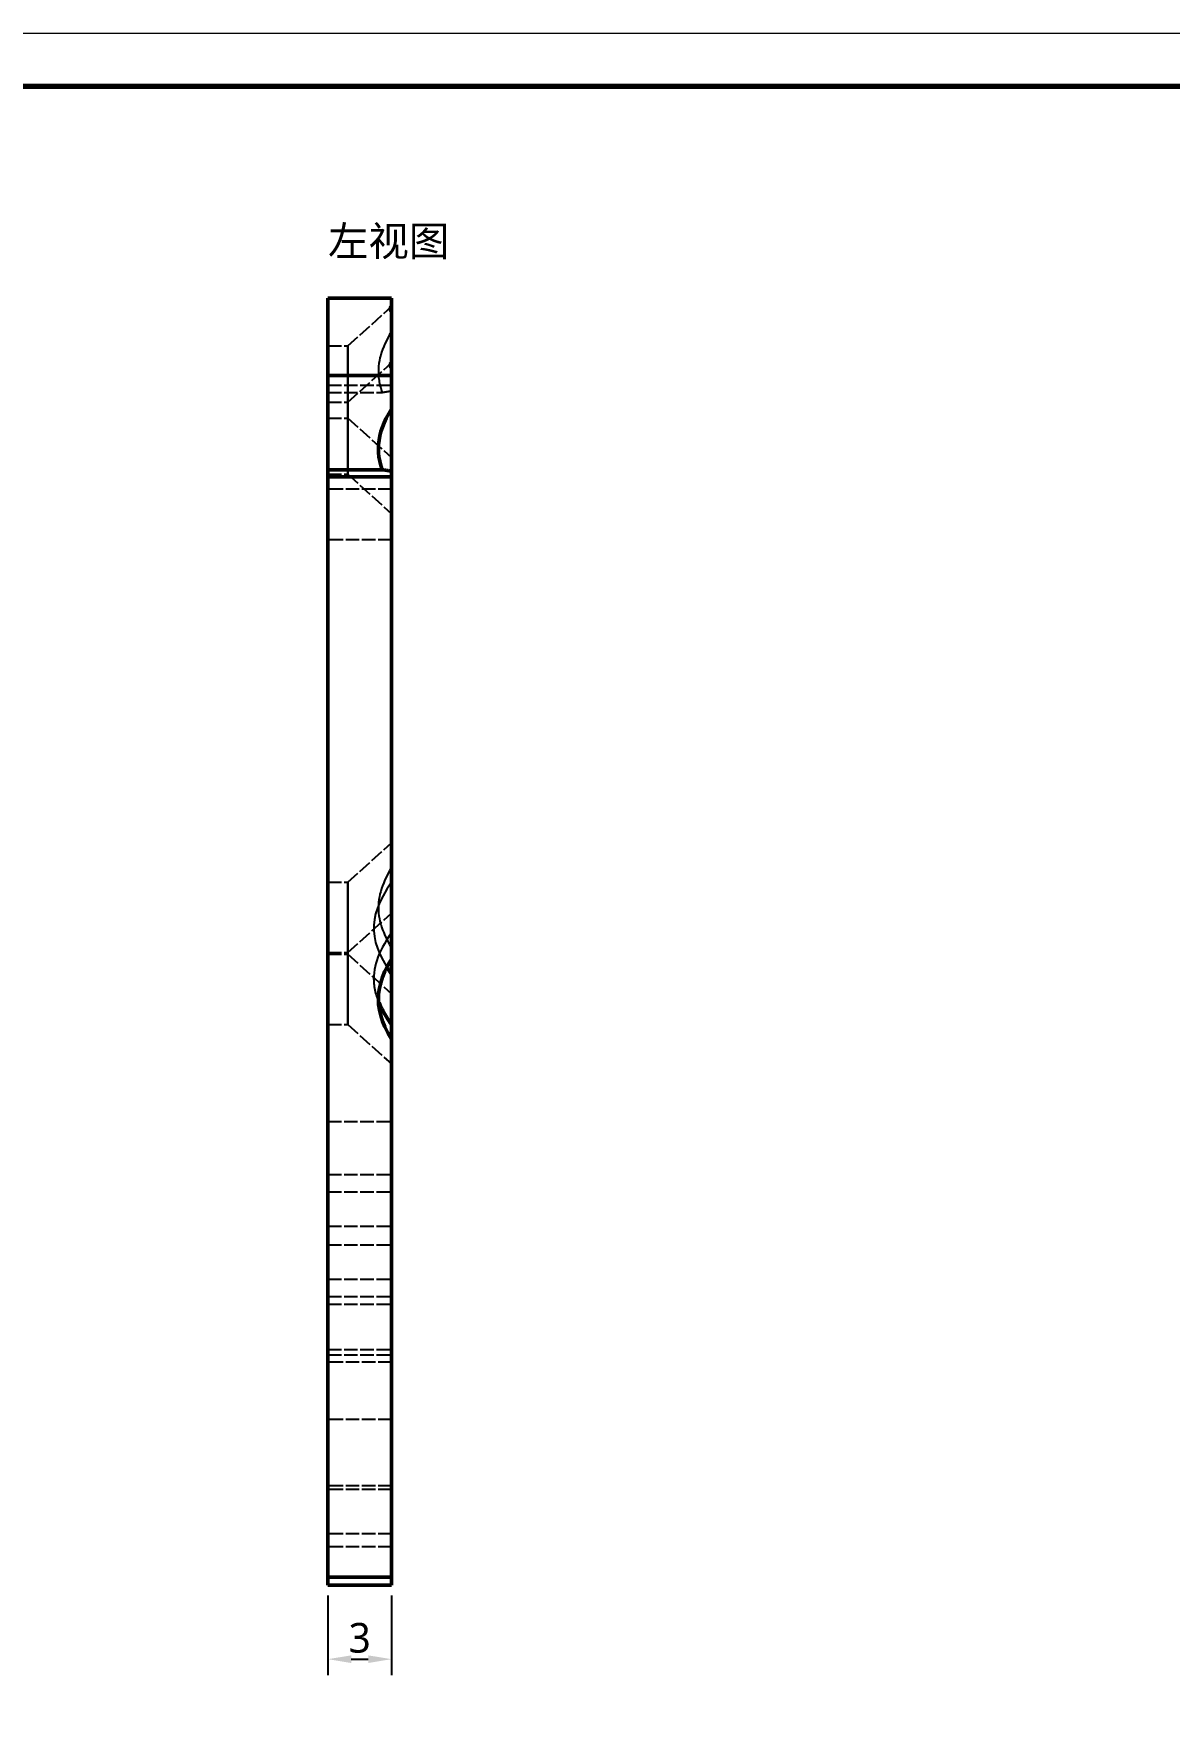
# Model space of a CAD drawing. Header units: millimetres. Extents: x 0 to 420, y 0 to 297.
# Drawn here: x 113 to 220.2, y 139.1 to 297 of the extents above; entities that cross this region are included whole.
import ezdxf

# ---------------------------------------------------------------- set-up
doc = ezdxf.new("R2010")
doc.units = ezdxf.units.MM
doc.linetypes.add('DASHED', pattern=[1.524, 1.27, -0.254])
for name, color, linetype, lineweight in [('DIM', 3, 'CONTINUOUS', 18), ('FRAME', 7, 'CONTINUOUS', 70), ('HIDDEN', 8, 'DASHED', 25), ('TEXT', 7, 'CONTINUOUS', 25), ('VISIBLE', 7, 'CONTINUOUS', 50)]:
    doc.layers.add(name, color=color, linetype=linetype, lineweight=lineweight)
doc.styles.add('CJK', font='NotoSansCJK-Regular.ttc')
doc.dimstyles.new('GB', dxfattribs={"dimtxt": 2.8, "dimasz": 2.2, "dimexe": 1.5, "dimexo": 1, "dimgap": 0.6, "dimtad": 1, "dimlfac": 100, "dimzin": 12, "dimdsep": 46, "dimtxsty": 'CJK', "dimcen": 2.5, "dimazin": 3, "dimtfac": 0.5, "dimtmove": 2, "dimatfit": 3})

msp = doc.modelspace()

# ---------------------------------------------------------------- linework, layer by layer
at = {"layer": 'FRAME', "lineweight": 18}
msp.add_lwpolyline([(0, 0), (420, 0), (420, 297), (0, 297)], close=True, dxfattribs=at)
at = {"layer": 'FRAME'}
msp.add_lwpolyline([(25, 5), (415, 5), (415, 292), (25, 292)], close=True, dxfattribs=at)
at = {"layer": 'HIDDEN'}
for points in [[(140.75273, 263.12471), (140.75273, 272)], [(146.75273, 268.87721), (146.75273, 272)], [(142.63273, 267.50162), (146.72877, 271.19998)], [(146.75273, 256.98162), (146.75273, 257.12265), (146.75273, 257.54013), (146.75273, 258.21755), (146.75273, 259.12805), (146.75273, 260.23558), (146.75273, 261.49626), (146.75273, 262.86014), (146.75273, 264.2732), (146.75273, 265.67947), (146.75273, 267.02323), (146.75273, 268.25126), (146.75273, 269.3149), (146.75273, 270.17202), (146.75273, 270.78868)], [(146.75273, 270.78868), (146.75273, 270.69997), (146.75273, 270.60334), (146.75273, 270.4989), (146.75273, 270.38678), (146.75273, 270.26712), (146.75273, 270.14006), (146.75273, 270.00575), (146.75273, 269.86435), (146.75273, 269.71604), (146.75273, 269.56098), (146.75273, 269.39938), (146.75273, 269.23141), (146.75273, 269.05728), (146.75273, 268.87721)], [(146.75273, 268.87721), (146.57745, 268.57875), (146.41641, 268.28673), (146.26933, 268.0006), (146.13593, 267.71984), (146.01597, 267.44393), (145.90922, 267.17236), (145.8155, 266.90463), (145.73461, 266.64023), (145.66642, 266.37869), (145.6108, 266.11952), (145.56765, 265.86224), (145.53688, 265.60638), (145.51845, 265.35145), (145.5123, 265.097)], [(140.75273, 264.66567), (140.75273, 264.99855), (140.75273, 265.32241), (140.75273, 265.63401), (140.75273, 265.9302), (140.75273, 266.20802), (140.75273, 266.46466), (140.75273, 266.69756), (140.75273, 266.90436), (140.75273, 267.08299), (140.75273, 267.23166), (140.75273, 267.34887), (140.75273, 267.43345), (140.75273, 267.48453), (140.75273, 267.50162)], [(140.75273, 267.50162), (140.75273, 267.41638), (140.75273, 267.16491), (140.75273, 266.75985), (140.75273, 266.22149), (140.75273, 265.57683), (140.75273, 264.85819), (140.75273, 264.10162), (140.75273, 263.34505), (140.75273, 262.62642), (140.75273, 261.98176), (140.75273, 261.44339), (140.75273, 261.03833), (140.75273, 260.78687), (140.75273, 260.70162)], [(140.75273, 267.50162), (142.63273, 267.50162)], [(142.63273, 260.70162), (142.63273, 260.78687), (142.63273, 261.03833), (142.63273, 261.44339), (142.63273, 261.98176), (142.63273, 262.62642), (142.63273, 263.34505), (142.63273, 264.10162), (142.63273, 264.85819), (142.63273, 265.57683), (142.63273, 266.22149), (142.63273, 266.75985), (142.63273, 267.16491), (142.63273, 267.41638), (142.63273, 267.50162)], [(142.63273, 267.50162), (142.63273, 267.48453), (142.63273, 267.43345), (142.63273, 267.34887), (142.63273, 267.23166), (142.63273, 267.08299), (142.63273, 266.90436), (142.63273, 266.69756), (142.63273, 266.46466), (142.63273, 266.20802), (142.63273, 265.9302), (142.63273, 265.63401), (142.63273, 265.32241), (142.63273, 264.99855), (142.63273, 264.66567)], [(142.63273, 262.19294), (146.72877, 265.8913)], [(146.75273, 265.48), (146.75273, 265.32573), (146.75273, 265.14915), (146.75273, 264.95085), (146.75273, 264.73151), (146.75273, 264.49188), (146.75273, 264.23278), (146.75273, 263.9551), (146.75273, 263.65978), (146.75273, 263.34783), (146.75273, 263.02033), (146.75273, 262.67838), (146.75273, 262.32315), (146.75273, 261.95587), (146.75273, 261.57778)], [(146.75273, 261.57778), (146.75273, 261.95587), (146.75273, 262.32315), (146.75273, 262.67838), (146.75273, 263.02033), (146.75273, 263.34783), (146.75273, 263.65978), (146.75273, 263.9551), (146.75273, 264.23278), (146.75273, 264.49188), (146.75273, 264.73151), (146.75273, 264.95085), (146.75273, 265.14915), (146.75273, 265.32573), (146.75273, 265.48)], [(140.75273, 260.70162), (140.75273, 260.72777), (140.75273, 260.80582), (140.75273, 260.93456), (140.75273, 261.11202), (140.75273, 261.33547), (140.75273, 261.60146), (140.75273, 261.90592), (140.75273, 262.24414), (140.75273, 262.61094), (140.75273, 263.00067), (140.75273, 263.40734), (140.75273, 263.82468), (140.75273, 264.24629), (140.75273, 264.66567)], [(140.75273, 263.12471), (140.75273, 263.7883)], [(140.75273, 263.7883), (146.75273, 263.7883)], [(140.75273, 159.92112), (140.75273, 263.7883)], [(142.63273, 264.66567), (142.63273, 264.24629), (142.63273, 263.82468), (142.63273, 263.40734), (142.63273, 263.00067), (142.63273, 262.61094), (142.63273, 262.24414), (142.63273, 261.90592), (142.63273, 261.60146), (142.63273, 261.33547), (142.63273, 261.11202), (142.63273, 260.93456), (142.63273, 260.80582), (142.63273, 260.72777), (142.63273, 260.70162)], [(145.5123, 265.097), (145.51412, 264.95859), (145.51958, 264.82011), (145.52867, 264.68148), (145.54141, 264.54262), (145.5578, 264.40346), (145.57785, 264.26392), (145.60157, 264.12393), (145.62897, 263.9834), (145.66008, 263.84226), (145.6949, 263.70043), (145.73346, 263.55784), (145.77577, 263.41441), (145.82186, 263.27006), (145.87176, 263.12471)], [(146.75273, 263.26296), (146.75273, 263.7883)], [(146.75273, 218.26134), (146.75273, 263.7883)], [(140.75273, 263.12471), (145.87176, 263.12471)], [(140.75273, 259.35699), (140.75273, 259.68987), (140.75273, 260.01374), (140.75273, 260.32533), (140.75273, 260.62152), (140.75273, 260.89934), (140.75273, 261.15598), (140.75273, 261.38888), (140.75273, 261.59568), (140.75273, 261.77432), (140.75273, 261.92299), (140.75273, 262.0402), (140.75273, 262.12477), (140.75273, 262.17586), (140.75273, 262.19294)], [(140.75273, 262.19294), (140.75273, 262.1077), (140.75273, 261.85624), (140.75273, 261.45117), (140.75273, 260.91281), (140.75273, 260.26815), (140.75273, 259.54952), (140.75273, 258.79294), (140.75273, 258.03637), (140.75273, 257.31774), (140.75273, 256.67308), (140.75273, 256.13472), (140.75273, 255.72965), (140.75273, 255.47819), (140.75273, 255.39294)], [(140.75273, 262.19294), (142.63273, 262.19294)], [(142.63273, 255.39294), (142.63273, 255.47819), (142.63273, 255.72965), (142.63273, 256.13472), (142.63273, 256.67308), (142.63273, 257.31774), (142.63273, 258.03637), (142.63273, 258.79294), (142.63273, 259.54952), (142.63273, 260.26815), (142.63273, 260.91281), (142.63273, 261.45117), (142.63273, 261.85624), (142.63273, 262.1077), (142.63273, 262.19294)], [(142.63273, 262.19294), (142.63273, 262.17586), (142.63273, 262.12477), (142.63273, 262.0402), (142.63273, 261.92299), (142.63273, 261.77432), (142.63273, 261.59568), (142.63273, 261.38888), (142.63273, 261.15598), (142.63273, 260.89934), (142.63273, 260.62152), (142.63273, 260.32533), (142.63273, 260.01374), (142.63273, 259.68987), (142.63273, 259.35699)], [(145.87176, 263.12471), (145.93095, 263.13405), (145.9907, 263.14347), (146.05101, 263.15297), (146.11188, 263.16255), (146.17332, 263.17222), (146.23534, 263.18196), (146.29793, 263.19179), (146.36111, 263.2017), (146.42488, 263.21169), (146.48924, 263.22177), (146.5542, 263.23194), (146.61977, 263.24219), (146.68594, 263.25253), (146.75273, 263.26296)], [(146.75273, 263.26296), (146.75273, 262.53511), (146.75273, 261.82411), (146.75273, 261.13762), (146.75273, 260.48301), (146.75273, 259.86733), (146.75273, 259.2972), (146.75273, 258.77876), (146.75273, 258.31758), (146.75273, 257.91862), (146.75273, 257.58618), (146.75273, 257.32383), (146.75273, 257.1344), (146.75273, 257.01992), (146.75273, 256.98162)], [(140.75273, 260.70162), (142.63273, 260.70162)], [(142.63273, 260.70162), (146.75273, 256.98162)], [(140.75273, 255.39294), (140.75273, 255.41909), (140.75273, 255.49714), (140.75273, 255.62588), (140.75273, 255.80334), (140.75273, 256.02679), (140.75273, 256.29279), (140.75273, 256.59724), (140.75273, 256.93547), (140.75273, 257.30227), (140.75273, 257.692), (140.75273, 258.09866), (140.75273, 258.51601), (140.75273, 258.93761), (140.75273, 259.35699)], [(142.63273, 259.35699), (142.63273, 258.93761), (142.63273, 258.51601), (142.63273, 258.09866), (142.63273, 257.692), (142.63273, 257.30227), (142.63273, 256.93547), (142.63273, 256.59724), (142.63273, 256.29279), (142.63273, 256.02679), (142.63273, 255.80334), (142.63273, 255.62588), (142.63273, 255.49714), (142.63273, 255.41909), (142.63273, 255.39294)], [(140.75273, 255.39294), (142.63273, 255.39294)], [(142.63273, 255.39294), (146.75273, 251.67294)], [(146.75273, 255.68703), (146.75273, 255.18523), (146.75273, 254.70648), (146.75273, 254.25384), (146.75273, 253.8302), (146.75273, 253.43827), (146.75273, 253.08056), (146.75273, 252.75935), (146.75273, 252.47669), (146.75273, 252.2344), (146.75273, 252.034), (146.75273, 251.8768), (146.75273, 251.76379), (146.75273, 251.69569), (146.75273, 251.67294)], [(146.75273, 251.67294), (146.75273, 251.69569), (146.75273, 251.76379), (146.75273, 251.8768), (146.75273, 252.034), (146.75273, 252.2344), (146.75273, 252.47669), (146.75273, 252.75935), (146.75273, 253.08056), (146.75273, 253.43827), (146.75273, 253.8302), (146.75273, 254.25384), (146.75273, 254.70648), (146.75273, 255.18523), (146.75273, 255.68703)], [(146.75273, 253.97475), (140.75273, 253.97475)], [(140.75273, 177.05558), (140.75273, 253.97475)], [(140.75273, 249.19695), (140.75273, 253.97475)], [(146.75273, 216.8929), (146.75273, 253.97475)], [(146.75273, 249.19695), (146.75273, 253.97475)], [(146.75273, 249.19695), (140.75273, 249.19695)], [(140.75273, 172.27777), (140.75273, 249.19695)], [(146.75273, 212.11509), (146.75273, 249.19695)], [(142.63273, 216.88576), (146.75273, 220.60576)], [(146.75273, 216.8929), (146.75273, 217.36108), (146.75273, 217.80656), (146.75273, 218.22673), (146.75273, 218.61913), (146.75273, 218.98145), (146.75273, 219.31158), (146.75273, 219.60757), (146.75273, 219.86771), (146.75273, 220.09045), (146.75273, 220.27451), (146.75273, 220.41879), (146.75273, 220.52246), (146.75273, 220.5849), (146.75273, 220.60576)], [(146.75273, 220.60576), (146.75273, 220.59308), (146.75273, 220.55509), (146.75273, 220.49192), (146.75273, 220.4038), (146.75273, 220.29105), (146.75273, 220.15405), (146.75273, 219.99331), (146.75273, 219.8094), (146.75273, 219.60296), (146.75273, 219.37474), (146.75273, 219.12554), (146.75273, 218.85626), (146.75273, 218.56785), (146.75273, 218.26134)], [(146.75273, 218.26134), (146.57745, 217.96289), (146.41641, 217.67086), (146.26933, 217.38474), (146.13593, 217.10398), (146.01597, 216.82807), (145.90922, 216.5565), (145.8155, 216.28876), (145.73461, 216.02437), (145.66642, 215.76283), (145.6108, 215.50366), (145.56765, 215.24638), (145.53688, 214.99051), (145.51845, 214.73559), (145.5123, 214.48113)], [(140.75273, 214.0498), (140.75273, 214.38268), (140.75273, 214.70655), (140.75273, 215.01814), (140.75273, 215.31434), (140.75273, 215.59215), (140.75273, 215.8488), (140.75273, 216.08169), (140.75273, 216.2885), (140.75273, 216.46713), (140.75273, 216.6158), (140.75273, 216.73301), (140.75273, 216.81758), (140.75273, 216.86867), (140.75273, 216.88576)], [(140.75273, 216.88576), (140.75273, 216.80051), (140.75273, 216.54905), (140.75273, 216.14398), (140.75273, 215.60562), (140.75273, 214.96096), (140.75273, 214.24233), (140.75273, 213.48576), (140.75273, 212.72919), (140.75273, 212.01055), (140.75273, 211.36589), (140.75273, 210.82753), (140.75273, 210.42246), (140.75273, 210.171), (140.75273, 210.08576)], [(140.75273, 216.88576), (142.63273, 216.88576)], [(142.63273, 210.08576), (142.63273, 210.171), (142.63273, 210.42246), (142.63273, 210.82753), (142.63273, 211.36589), (142.63273, 212.01055), (142.63273, 212.72919), (142.63273, 213.48576), (142.63273, 214.24233), (142.63273, 214.96096), (142.63273, 215.60562), (142.63273, 216.14398), (142.63273, 216.54905), (142.63273, 216.80051), (142.63273, 216.88576)], [(142.63273, 216.88576), (142.63273, 216.86867), (142.63273, 216.81758), (142.63273, 216.73301), (142.63273, 216.6158), (142.63273, 216.46713), (142.63273, 216.2885), (142.63273, 216.08169), (142.63273, 215.8488), (142.63273, 215.59215), (142.63273, 215.31434), (142.63273, 215.01814), (142.63273, 214.70655), (142.63273, 214.38268), (142.63273, 214.0498)], [(146.75273, 216.8929), (146.31995, 216.23633), (145.95622, 215.61385), (145.65817, 215.0197), (145.42306, 214.44837), (145.24869, 213.89457), (145.13346, 213.35317), (145.07629, 212.81914), (145.07666, 212.28755), (145.13456, 211.75347), (145.25054, 211.21194), (145.42567, 210.65795), (145.66157, 210.08636), (145.96043, 209.49188), (146.32502, 208.86901)], [(140.75273, 210.08576), (140.75273, 210.11191), (140.75273, 210.18995), (140.75273, 210.3187), (140.75273, 210.49616), (140.75273, 210.7196), (140.75273, 210.9856), (140.75273, 211.29005), (140.75273, 211.62828), (140.75273, 211.99508), (140.75273, 212.38481), (140.75273, 212.79148), (140.75273, 213.20882), (140.75273, 213.63042), (140.75273, 214.0498)], [(142.63273, 214.0498), (142.63273, 213.63042), (142.63273, 213.20882), (142.63273, 212.79148), (142.63273, 212.38481), (142.63273, 211.99508), (142.63273, 211.62828), (142.63273, 211.29005), (142.63273, 210.9856), (142.63273, 210.7196), (142.63273, 210.49616), (142.63273, 210.3187), (142.63273, 210.18995), (142.63273, 210.11191), (142.63273, 210.08576)], [(142.63273, 210.24991), (146.75273, 213.96991)], [(145.5123, 214.48113), (145.51845, 214.22668), (145.53688, 213.97176), (145.56765, 213.71589), (145.6108, 213.45861), (145.66642, 213.19944), (145.73461, 212.9379), (145.8155, 212.6735), (145.90922, 212.40577), (146.01597, 212.1342), (146.13593, 211.85829), (146.26933, 211.57753), (146.41641, 211.2914), (146.57745, 210.99938), (146.75273, 210.70092)], [(146.75273, 209.63474), (146.75273, 210.17154), (146.75273, 210.68519), (146.75273, 211.17211), (146.75273, 211.62893), (146.75273, 212.05244), (146.75273, 212.43971), (146.75273, 212.78803), (146.75273, 213.09497), (146.75273, 213.35841), (146.75273, 213.57649), (146.75273, 213.74771), (146.75273, 213.87087), (146.75273, 213.94511), (146.75273, 213.96991)], [(146.75273, 213.96991), (146.75273, 213.96001), (146.75273, 213.93033), (146.75273, 213.88095), (146.75273, 213.81201), (146.75273, 213.72371), (146.75273, 213.61628), (146.75273, 213.49004), (146.75273, 213.34532), (146.75273, 213.18253), (146.75273, 213.00212), (146.75273, 212.80461), (146.75273, 212.59052), (146.75273, 212.36047), (146.75273, 212.11509)], [(146.75273, 212.11509), (146.51226, 211.75905), (146.29208, 211.41357), (146.09159, 211.07774), (145.91027, 210.75066), (145.74764, 210.43146), (145.60327, 210.1193), (145.47677, 209.81335), (145.36781, 209.5128), (145.27609, 209.21685), (145.20138, 208.92471), (145.14348, 208.63562), (145.10223, 208.3488), (145.07752, 208.06349), (145.06929, 207.77893)], [(140.75273, 207.41396), (140.75273, 207.74684), (140.75273, 208.0707), (140.75273, 208.3823), (140.75273, 208.67849), (140.75273, 208.95631), (140.75273, 209.21295), (140.75273, 209.44585), (140.75273, 209.65265), (140.75273, 209.83129), (140.75273, 209.97995), (140.75273, 210.09717), (140.75273, 210.18174), (140.75273, 210.23283), (140.75273, 210.24991)], [(140.75273, 210.24991), (140.75273, 210.16467), (140.75273, 209.91321), (140.75273, 209.50814), (140.75273, 208.96978), (140.75273, 208.32512), (140.75273, 207.60648), (140.75273, 206.84991), (140.75273, 206.09334), (140.75273, 205.37471), (140.75273, 204.73005), (140.75273, 204.19168), (140.75273, 203.78662), (140.75273, 203.53516), (140.75273, 203.44991)], [(140.75273, 210.24991), (142.63273, 210.24991)], [(140.75273, 210.08576), (142.63273, 210.08576)], [(142.63273, 203.44991), (142.63273, 203.53516), (142.63273, 203.78662), (142.63273, 204.19168), (142.63273, 204.73005), (142.63273, 205.37471), (142.63273, 206.09334), (142.63273, 206.84991), (142.63273, 207.60648), (142.63273, 208.32512), (142.63273, 208.96978), (142.63273, 209.50814), (142.63273, 209.91321), (142.63273, 210.16467), (142.63273, 210.24991)], [(142.63273, 210.24991), (142.63273, 210.23283), (142.63273, 210.18174), (142.63273, 210.09717), (142.63273, 209.97995), (142.63273, 209.83129), (142.63273, 209.65265), (142.63273, 209.44585), (142.63273, 209.21295), (142.63273, 208.95631), (142.63273, 208.67849), (142.63273, 208.3823), (142.63273, 208.0707), (142.63273, 207.74684), (142.63273, 207.41396)], [(142.63273, 210.08576), (146.75273, 206.36576)], [(146.75273, 159.92112), (146.75273, 210.70092)], [(146.75273, 210.70092), (146.75273, 210.62174), (146.75273, 210.54298), (146.75273, 210.46464), (146.75273, 210.38676), (146.75273, 210.30932), (146.75273, 210.23236), (146.75273, 210.15587), (146.75273, 210.07987), (146.75273, 210.00436), (146.75273, 209.92938), (146.75273, 209.85491), (146.75273, 209.78097), (146.75273, 209.70758), (146.75273, 209.63474)], [(140.75273, 203.44991), (140.75273, 203.47606), (140.75273, 203.55411), (140.75273, 203.68285), (140.75273, 203.86031), (140.75273, 204.08376), (140.75273, 204.34975), (140.75273, 204.65421), (140.75273, 204.99244), (140.75273, 205.35924), (140.75273, 205.74897), (140.75273, 206.15563), (140.75273, 206.57297), (140.75273, 206.99458), (140.75273, 207.41396)], [(142.63273, 207.41396), (142.63273, 206.99458), (142.63273, 206.57297), (142.63273, 206.15563), (142.63273, 205.74897), (142.63273, 205.35924), (142.63273, 204.99244), (142.63273, 204.65421), (142.63273, 204.34975), (142.63273, 204.08376), (142.63273, 203.86031), (142.63273, 203.68285), (142.63273, 203.55411), (142.63273, 203.47606), (142.63273, 203.44991)], [(145.06929, 207.77893), (145.07155, 207.63), (145.07831, 207.48097), (145.0896, 207.33172), (145.1054, 207.18214), (145.12575, 207.03213), (145.15064, 206.88157), (145.1801, 206.73037), (145.21416, 206.5784), (145.25283, 206.42556), (145.29614, 206.27173), (145.34412, 206.11681), (145.39682, 205.96068), (145.45426, 205.80323), (145.5165, 205.64434)], [(146.75273, 208.22058), (146.75273, 207.9752), (146.75273, 207.74515), (146.75273, 207.53106), (146.75273, 207.33354), (146.75273, 207.15314), (146.75273, 206.99035), (146.75273, 206.84563), (146.75273, 206.71939), (146.75273, 206.61196), (146.75273, 206.52366), (146.75273, 206.45472), (146.75273, 206.40534), (146.75273, 206.37566), (146.75273, 206.36576)], [(146.75273, 206.36576), (146.75273, 206.37566), (146.75273, 206.40534), (146.75273, 206.45472), (146.75273, 206.52366), (146.75273, 206.61196), (146.75273, 206.71939), (146.75273, 206.84563), (146.75273, 206.99035), (146.75273, 207.15314), (146.75273, 207.33354), (146.75273, 207.53106), (146.75273, 207.74515), (146.75273, 207.9752), (146.75273, 208.22058)], [(140.75273, 203.44991), (142.63273, 203.44991)], [(142.63273, 203.44991), (146.75273, 199.72991)], [(146.75273, 177.05558), (146.75273, 203.44277)], [(146.75273, 172.27777), (146.75273, 203.44277)], [(146.75273, 202.07432), (146.75273, 201.76782), (146.75273, 201.47941), (146.75273, 201.21013), (146.75273, 200.96093), (146.75273, 200.73271), (146.75273, 200.52627), (146.75273, 200.34236), (146.75273, 200.18161), (146.75273, 200.04462), (146.75273, 199.93187), (146.75273, 199.84375), (146.75273, 199.78058), (146.75273, 199.74259), (146.75273, 199.72991)], [(146.75273, 199.72991), (146.75273, 199.74259), (146.75273, 199.78058), (146.75273, 199.84375), (146.75273, 199.93187), (146.75273, 200.04462), (146.75273, 200.18161), (146.75273, 200.34236), (146.75273, 200.52627), (146.75273, 200.73271), (146.75273, 200.96093), (146.75273, 201.21013), (146.75273, 201.47941), (146.75273, 201.76782), (146.75273, 202.07432)], [(140.75273, 189.29061), (140.75273, 189.35329), (140.75273, 189.53818), (140.75273, 189.83603), (140.75273, 190.23188), (140.75273, 190.7059), (140.75273, 191.2343), (140.75273, 191.79061), (140.75273, 192.34691), (140.75273, 192.87532), (140.75273, 193.34933), (140.75273, 193.74518), (140.75273, 194.04303), (140.75273, 194.22793), (140.75273, 194.29061)], [(140.75273, 194.29061), (140.75273, 194.27804), (140.75273, 194.24048), (140.75273, 194.17829), (140.75273, 194.09211), (140.75273, 193.98279), (140.75273, 193.85144), (140.75273, 193.69938), (140.75273, 193.52814), (140.75273, 193.33943), (140.75273, 193.13515), (140.75273, 192.91736), (140.75273, 192.68825), (140.75273, 192.45011), (140.75273, 192.20535)], [(140.75273, 194.29061), (146.75273, 194.29061)], [(146.75273, 192.20535), (146.75273, 192.45011), (146.75273, 192.68825), (146.75273, 192.91736), (146.75273, 193.13515), (146.75273, 193.33943), (146.75273, 193.52814), (146.75273, 193.69938), (146.75273, 193.85144), (146.75273, 193.98279), (146.75273, 194.09211), (146.75273, 194.17829), (146.75273, 194.24048), (146.75273, 194.27804), (146.75273, 194.29061)], [(146.75273, 194.29061), (146.75273, 194.22793), (146.75273, 194.04303), (146.75273, 193.74518), (146.75273, 193.34933), (146.75273, 192.87532), (146.75273, 192.34691), (146.75273, 191.79061), (146.75273, 191.2343), (146.75273, 190.7059), (146.75273, 190.23188), (146.75273, 189.83603), (146.75273, 189.53818), (146.75273, 189.35329), (146.75273, 189.29061)], [(140.75273, 192.20535), (140.75273, 191.89698), (140.75273, 191.58698), (140.75273, 191.2801), (140.75273, 190.98109), (140.75273, 190.69452), (140.75273, 190.42481), (140.75273, 190.17612), (140.75273, 189.95225), (140.75273, 189.75667), (140.75273, 189.59237), (140.75273, 189.46189), (140.75273, 189.36722), (140.75273, 189.30983), (140.75273, 189.29061)], [(146.75273, 189.29061), (146.75273, 189.30983), (146.75273, 189.36722), (146.75273, 189.46189), (146.75273, 189.59237), (146.75273, 189.75667), (146.75273, 189.95225), (146.75273, 190.17612), (146.75273, 190.42481), (146.75273, 190.69452), (146.75273, 190.98109), (146.75273, 191.2801), (146.75273, 191.58698), (146.75273, 191.89698), (146.75273, 192.20535)], [(140.75273, 189.29061), (146.75273, 189.29061)], [(140.75273, 182.65476), (140.75273, 182.71744), (140.75273, 182.90234), (140.75273, 183.20018), (140.75273, 183.59604), (140.75273, 184.07005), (140.75273, 184.59846), (140.75273, 185.15476), (140.75273, 185.71106), (140.75273, 186.23947), (140.75273, 186.71349), (140.75273, 187.10934), (140.75273, 187.40718), (140.75273, 187.59208), (140.75273, 187.65476)], [(140.75273, 187.65476), (140.75273, 187.6422), (140.75273, 187.60463), (140.75273, 187.54245), (140.75273, 187.45626), (140.75273, 187.34695), (140.75273, 187.2156), (140.75273, 187.06354), (140.75273, 186.89229), (140.75273, 186.70358), (140.75273, 186.49931), (140.75273, 186.28152), (140.75273, 186.0524), (140.75273, 185.81427), (140.75273, 185.5695)], [(140.75273, 187.65476), (146.75273, 187.65476)], [(146.75273, 185.5695), (146.75273, 185.81427), (146.75273, 186.0524), (146.75273, 186.28152), (146.75273, 186.49931), (146.75273, 186.70358), (146.75273, 186.89229), (146.75273, 187.06354), (146.75273, 187.2156), (146.75273, 187.34695), (146.75273, 187.45626), (146.75273, 187.54245), (146.75273, 187.60463), (146.75273, 187.6422), (146.75273, 187.65476)], [(146.75273, 187.65476), (146.75273, 187.59208), (146.75273, 187.40718), (146.75273, 187.10934), (146.75273, 186.71349), (146.75273, 186.23947), (146.75273, 185.71106), (146.75273, 185.15476), (146.75273, 184.59846), (146.75273, 184.07005), (146.75273, 183.59604), (146.75273, 183.20018), (146.75273, 182.90234), (146.75273, 182.71744), (146.75273, 182.65476)], [(140.75273, 185.5695), (140.75273, 185.26113), (140.75273, 184.95113), (140.75273, 184.64426), (140.75273, 184.34524), (140.75273, 184.05868), (140.75273, 183.78897), (140.75273, 183.54027), (140.75273, 183.31641), (140.75273, 183.12082), (140.75273, 182.95653), (140.75273, 182.82604), (140.75273, 182.73138), (140.75273, 182.67399), (140.75273, 182.65476)], [(146.75273, 182.65476), (146.75273, 182.67399), (146.75273, 182.73138), (146.75273, 182.82604), (146.75273, 182.95653), (146.75273, 183.12082), (146.75273, 183.31641), (146.75273, 183.54027), (146.75273, 183.78897), (146.75273, 184.05868), (146.75273, 184.34524), (146.75273, 184.64426), (146.75273, 184.95113), (146.75273, 185.26113), (146.75273, 185.5695)], [(140.75273, 179.42917), (140.75273, 179.49185), (140.75273, 179.67675), (140.75273, 179.97459), (140.75273, 180.37045), (140.75273, 180.84446), (140.75273, 181.37287), (140.75273, 181.92917), (140.75273, 182.48548), (140.75273, 183.01388), (140.75273, 183.4879), (140.75273, 183.88375), (140.75273, 184.1816), (140.75273, 184.36649), (140.75273, 184.42917)], [(140.75273, 184.42917), (140.75273, 184.41661), (140.75273, 184.37905), (140.75273, 184.31686), (140.75273, 184.23068), (140.75273, 184.12136), (140.75273, 183.99001), (140.75273, 183.83795), (140.75273, 183.6667), (140.75273, 183.47799), (140.75273, 183.27372), (140.75273, 183.05593), (140.75273, 182.82681), (140.75273, 182.58868), (140.75273, 182.34391)], [(140.75273, 184.42917), (146.75273, 184.42917)], [(146.75273, 182.34391), (146.75273, 182.58868), (146.75273, 182.82681), (146.75273, 183.05593), (146.75273, 183.27372), (146.75273, 183.47799), (146.75273, 183.6667), (146.75273, 183.83795), (146.75273, 183.99001), (146.75273, 184.12136), (146.75273, 184.23068), (146.75273, 184.31686), (146.75273, 184.37905), (146.75273, 184.41661), (146.75273, 184.42917)], [(146.75273, 184.42917), (146.75273, 184.36649), (146.75273, 184.1816), (146.75273, 183.88375), (146.75273, 183.4879), (146.75273, 183.01388), (146.75273, 182.48548), (146.75273, 181.92917), (146.75273, 181.37287), (146.75273, 180.84446), (146.75273, 180.37045), (146.75273, 179.97459), (146.75273, 179.67675), (146.75273, 179.49185), (146.75273, 179.42917)], [(140.75273, 182.65476), (146.75273, 182.65476)], [(140.75273, 182.34391), (140.75273, 182.03555), (140.75273, 181.72554), (140.75273, 181.41867), (140.75273, 181.11965), (140.75273, 180.83309), (140.75273, 180.56338), (140.75273, 180.31468), (140.75273, 180.09082), (140.75273, 179.89524), (140.75273, 179.73094), (140.75273, 179.60045), (140.75273, 179.50579), (140.75273, 179.4484), (140.75273, 179.42917)], [(146.75273, 179.42917), (146.75273, 179.4484), (146.75273, 179.50579), (146.75273, 179.60045), (146.75273, 179.73094), (146.75273, 179.89524), (146.75273, 180.09082), (146.75273, 180.31468), (146.75273, 180.56338), (146.75273, 180.83309), (146.75273, 181.11965), (146.75273, 181.41867), (146.75273, 181.72554), (146.75273, 182.03555), (146.75273, 182.34391)], [(140.75273, 179.42917), (146.75273, 179.42917)], [(140.75273, 172.79333), (140.75273, 172.85601), (140.75273, 173.04091), (140.75273, 173.33875), (140.75273, 173.7346), (140.75273, 174.20862), (140.75273, 174.73703), (140.75273, 175.29333), (140.75273, 175.84963), (140.75273, 176.37804), (140.75273, 176.85205), (140.75273, 177.24791), (140.75273, 177.54575), (140.75273, 177.73065), (140.75273, 177.79333)], [(140.75273, 177.79333), (140.75273, 177.78077), (140.75273, 177.7432), (140.75273, 177.68101), (140.75273, 177.59483), (140.75273, 177.48551), (140.75273, 177.35417), (140.75273, 177.2021), (140.75273, 177.03086), (140.75273, 176.84215), (140.75273, 176.63787), (140.75273, 176.42008), (140.75273, 176.19097), (140.75273, 175.95283), (140.75273, 175.70807)], [(140.75273, 177.79333), (146.75273, 177.79333)], [(140.75273, 177.05558), (146.75273, 177.05558)], [(140.75273, 172.27777), (140.75273, 177.05558)], [(146.75273, 175.70807), (146.75273, 175.95283), (146.75273, 176.19097), (146.75273, 176.42008), (146.75273, 176.63787), (146.75273, 176.84215), (146.75273, 177.03086), (146.75273, 177.2021), (146.75273, 177.35417), (146.75273, 177.48551), (146.75273, 177.59483), (146.75273, 177.68101), (146.75273, 177.7432), (146.75273, 177.78077), (146.75273, 177.79333)], [(146.75273, 177.79333), (146.75273, 177.73065), (146.75273, 177.54575), (146.75273, 177.24791), (146.75273, 176.85205), (146.75273, 176.37804), (146.75273, 175.84963), (146.75273, 175.29333), (146.75273, 174.73703), (146.75273, 174.20862), (146.75273, 173.7346), (146.75273, 173.33875), (146.75273, 173.04091), (146.75273, 172.85601), (146.75273, 172.79333)], [(146.75273, 172.27777), (146.75273, 177.05558)], [(140.75273, 175.70807), (140.75273, 175.3997), (140.75273, 175.0897), (140.75273, 174.78283), (140.75273, 174.48381), (140.75273, 174.19724), (140.75273, 173.92754), (140.75273, 173.67884), (140.75273, 173.45498), (140.75273, 173.25939), (140.75273, 173.09509), (140.75273, 172.96461), (140.75273, 172.86994), (140.75273, 172.81256), (140.75273, 172.79333)], [(146.75273, 172.79333), (146.75273, 172.81256), (146.75273, 172.86994), (146.75273, 172.96461), (146.75273, 173.09509), (146.75273, 173.25939), (146.75273, 173.45498), (146.75273, 173.67884), (146.75273, 173.92754), (146.75273, 174.19724), (146.75273, 174.48381), (146.75273, 174.78283), (146.75273, 175.0897), (146.75273, 175.3997), (146.75273, 175.70807)], [(140.75273, 172.79333), (146.75273, 172.79333)], [(140.75273, 172.27777), (146.75273, 172.27777)], [(140.75273, 159.57702), (140.75273, 159.72746), (140.75273, 160.17121), (140.75273, 160.88603), (140.75273, 161.83608), (140.75273, 162.97372), (140.75273, 164.2419), (140.75273, 165.57702), (140.75273, 166.91215), (140.75273, 168.18033), (140.75273, 169.31796), (140.75273, 170.26801), (140.75273, 170.98284), (140.75273, 171.42659), (140.75273, 171.57702)], [(140.75273, 171.57702), (140.75273, 171.54687), (140.75273, 171.45672), (140.75273, 171.30747), (140.75273, 171.10063), (140.75273, 170.83827), (140.75273, 170.52303), (140.75273, 170.15809), (140.75273, 169.74709), (140.75273, 169.29419), (140.75273, 168.80393), (140.75273, 168.28124), (140.75273, 167.73136), (140.75273, 167.15983), (140.75273, 166.5724)], [(146.75273, 171.57702), (140.75273, 171.57702)], [(146.75273, 159.57702), (146.75273, 159.72746), (146.75273, 160.17121), (146.75273, 160.88603), (146.75273, 161.83608), (146.75273, 162.97372), (146.75273, 164.2419), (146.75273, 165.57702), (146.75273, 166.91215), (146.75273, 168.18033), (146.75273, 169.31796), (146.75273, 170.26801), (146.75273, 170.98284), (146.75273, 171.42659), (146.75273, 171.57702)], [(146.75273, 171.57702), (146.75273, 171.54687), (146.75273, 171.45672), (146.75273, 171.30747), (146.75273, 171.10063), (146.75273, 170.83827), (146.75273, 170.52303), (146.75273, 170.15809), (146.75273, 169.74709), (146.75273, 169.29419), (146.75273, 168.80393), (146.75273, 168.28124), (146.75273, 167.73136), (146.75273, 167.15983), (146.75273, 166.5724)], [(140.75273, 166.5724), (140.75273, 165.83232), (140.75273, 165.08831), (140.75273, 164.35182), (140.75273, 163.63418), (140.75273, 162.94642), (140.75273, 162.29912), (140.75273, 161.70225), (140.75273, 161.16498), (140.75273, 160.69557), (140.75273, 160.30126), (140.75273, 159.98809), (140.75273, 159.7609), (140.75273, 159.62317), (140.75273, 159.57702)], [(140.75273, 154.16881), (140.75273, 154.31924), (140.75273, 154.763), (140.75273, 155.47782), (140.75273, 156.42787), (140.75273, 157.56551), (140.75273, 158.83368), (140.75273, 160.16881), (140.75273, 161.50393), (140.75273, 162.77211), (140.75273, 163.90975), (140.75273, 164.8598), (140.75273, 165.57462), (140.75273, 166.01838), (140.75273, 166.16881)], [(140.75273, 166.16881), (140.75273, 166.13866), (140.75273, 166.0485), (140.75273, 165.89926), (140.75273, 165.69241), (140.75273, 165.43006), (140.75273, 165.11482), (140.75273, 164.74987), (140.75273, 164.33888), (140.75273, 163.88598), (140.75273, 163.39572), (140.75273, 162.87302), (140.75273, 162.32315), (140.75273, 161.75162), (140.75273, 161.16419)], [(146.75273, 166.16881), (140.75273, 166.16881)], [(146.75273, 166.5724), (146.75273, 165.83232), (146.75273, 165.08831), (146.75273, 164.35182), (146.75273, 163.63418), (146.75273, 162.94642), (146.75273, 162.29912), (146.75273, 161.70225), (146.75273, 161.16498), (146.75273, 160.69557), (146.75273, 160.30126), (146.75273, 159.98809), (146.75273, 159.7609), (146.75273, 159.62317), (146.75273, 159.57702)], [(146.75273, 154.16881), (146.75273, 154.31924), (146.75273, 154.763), (146.75273, 155.47782), (146.75273, 156.42787), (146.75273, 157.56551), (146.75273, 158.83368), (146.75273, 160.16881), (146.75273, 161.50393), (146.75273, 162.77211), (146.75273, 163.90975), (146.75273, 164.8598), (146.75273, 165.57462), (146.75273, 166.01838), (146.75273, 166.16881)], [(146.75273, 166.16881), (146.75273, 166.13866), (146.75273, 166.0485), (146.75273, 165.89926), (146.75273, 165.69241), (146.75273, 165.43006), (146.75273, 165.11482), (146.75273, 164.74987), (146.75273, 164.33888), (146.75273, 163.88598), (146.75273, 163.39572), (146.75273, 162.87302), (146.75273, 162.32315), (146.75273, 161.75162), (146.75273, 161.16419)], [(140.75273, 161.16419), (140.75273, 160.42411), (140.75273, 159.6801), (140.75273, 158.94361), (140.75273, 158.22596), (140.75273, 157.5382), (140.75273, 156.89091), (140.75273, 156.29404), (140.75273, 155.75676), (140.75273, 155.28736), (140.75273, 154.89304), (140.75273, 154.57988), (140.75273, 154.35269), (140.75273, 154.21496), (140.75273, 154.16881)], [(146.75273, 161.16419), (146.75273, 160.42411), (146.75273, 159.6801), (146.75273, 158.94361), (146.75273, 158.22596), (146.75273, 157.5382), (146.75273, 156.89091), (146.75273, 156.29404), (146.75273, 155.75676), (146.75273, 155.28736), (146.75273, 154.89304), (146.75273, 154.57988), (146.75273, 154.35269), (146.75273, 154.21496), (146.75273, 154.16881)], [(146.75273, 159.92112), (140.75273, 159.92112)], [(140.75273, 159.92112), (140.75273, 159.55069), (140.75273, 159.18734), (140.75273, 158.83111), (140.75273, 158.48203), (140.75273, 158.14012), (140.75273, 157.80542), (140.75273, 157.47795), (140.75273, 157.15775), (140.75273, 156.84484), (140.75273, 156.53926), (140.75273, 156.24102), (140.75273, 155.95016), (140.75273, 155.66669), (140.75273, 155.39065)], [(146.75273, 159.57702), (140.75273, 159.57702)], [(146.75273, 159.92112), (146.75273, 159.55069), (146.75273, 159.18734), (146.75273, 158.83111), (146.75273, 158.48203), (146.75273, 158.14012), (146.75273, 157.80542), (146.75273, 157.47795), (146.75273, 157.15775), (146.75273, 156.84484), (146.75273, 156.53926), (146.75273, 156.24102), (146.75273, 155.95016), (146.75273, 155.66669), (146.75273, 155.39065)], [(140.75273, 155.39065), (140.75273, 150.5524)], [(146.75273, 155.39065), (140.75273, 155.39065)], [(146.75273, 150.5524), (146.75273, 155.39065)], [(146.75273, 154.16881), (140.75273, 154.16881)], [(140.75273, 150.5524), (140.75273, 150.55236), (140.75273, 150.55233), (140.75273, 150.5523), (140.75273, 150.55227), (140.75273, 150.55224), (140.75273, 150.55222), (140.75273, 150.5522), (140.75273, 150.55218), (140.75273, 150.55217), (140.75273, 150.55215), (140.75273, 150.55214), (140.75273, 150.55214), (140.75273, 150.55213), (140.75273, 150.55213)], [(146.75273, 150.5524), (140.75273, 150.5524)], [(146.75273, 150.5524), (146.75273, 150.55236), (146.75273, 150.55233), (146.75273, 150.5523), (146.75273, 150.55227), (146.75273, 150.55224), (146.75273, 150.55222), (146.75273, 150.5522), (146.75273, 150.55218), (146.75273, 150.55217), (146.75273, 150.55215), (146.75273, 150.55214), (146.75273, 150.55214), (146.75273, 150.55213), (146.75273, 150.55213)]]:
    msp.add_lwpolyline(points, dxfattribs=at)
at = {"layer": 'VISIBLE'}
for points in [[(140.75273, 264.70057), (140.75273, 272)], [(140.75273, 272), (146.75273, 272)], [(146.75273, 271.22057), (146.75273, 272)], [(146.75273, 270.78868), (146.71895, 270.81834), (146.69013, 270.84788), (146.66627, 270.87733), (146.64735, 270.90669), (146.63336, 270.93599), (146.62429, 270.96525), (146.62013, 270.99449), (146.62088, 271.02371), (146.62654, 271.05295), (146.63712, 271.08222), (146.65262, 271.11154), (146.67305, 271.14093), (146.69843, 271.1704), (146.72877, 271.19998)], [(146.72877, 271.19998), (146.7304, 271.20145), (146.73205, 271.20292), (146.7337, 271.20439), (146.73537, 271.20586), (146.73705, 271.20733), (146.73875, 271.2088), (146.74045, 271.21027), (146.74217, 271.21174), (146.7439, 271.21321), (146.74564, 271.21468), (146.7474, 271.21615), (146.74916, 271.21762), (146.75094, 271.2191), (146.75273, 271.22057)], [(146.75273, 271.22057), (146.75273, 271.21564), (146.75273, 271.20667), (146.75273, 271.19368), (146.75273, 271.17667), (146.75273, 271.15565), (146.75273, 271.13063), (146.75273, 271.10162), (146.75273, 271.06865), (146.75273, 271.03172), (146.75273, 270.99087), (146.75273, 270.94612), (146.75273, 270.89748), (146.75273, 270.84499), (146.75273, 270.78868)], [(146.75273, 265.91189), (146.75273, 270.78868)], [(146.75273, 265.48), (146.71895, 265.50966), (146.69013, 265.53921), (146.66627, 265.56865), (146.64735, 265.59802), (146.63336, 265.62732), (146.62429, 265.65658), (146.62013, 265.68581), (146.62088, 265.71504), (146.62654, 265.74428), (146.63712, 265.77355), (146.65262, 265.80287), (146.67305, 265.83225), (146.69843, 265.86173), (146.72877, 265.8913)], [(146.72877, 265.8913), (146.7304, 265.89277), (146.73205, 265.89424), (146.7337, 265.89571), (146.73537, 265.89718), (146.73705, 265.89865), (146.73875, 265.90012), (146.74045, 265.90159), (146.74217, 265.90306), (146.7439, 265.90453), (146.74564, 265.906), (146.7474, 265.90748), (146.74916, 265.90895), (146.75094, 265.91042), (146.75273, 265.91189)], [(146.75273, 265.91189), (146.75273, 265.90696), (146.75273, 265.898), (146.75273, 265.88501), (146.75273, 265.86799), (146.75273, 265.84697), (146.75273, 265.82195), (146.75273, 265.79294), (146.75273, 265.75997), (146.75273, 265.72305), (146.75273, 265.6822), (146.75273, 265.63744), (146.75273, 265.5888), (146.75273, 265.53631), (146.75273, 265.48)], [(146.75273, 264.70057), (146.75273, 265.48)], [(140.75273, 264.70057), (146.75273, 264.70057)], [(140.75273, 255.82528), (140.75273, 264.70057)], [(146.75273, 261.57778), (146.75273, 264.70057)], [(146.75273, 261.57778), (146.48809, 261.11968), (146.25703, 260.67623), (146.05855, 260.24547), (145.89177, 259.8255), (145.75596, 259.41447), (145.65051, 259.01057), (145.57496, 258.61201), (145.52898, 258.21704), (145.51237, 257.82393), (145.52505, 257.43092), (145.56708, 257.03631), (145.63864, 256.63833), (145.74005, 256.23525), (145.87176, 255.82528)], [(146.75273, 261.57778), (146.75273, 261.46731), (146.75273, 261.35608), (146.75273, 261.24413), (146.75273, 261.13149), (146.75273, 261.01819), (146.75273, 260.90427), (146.75273, 260.78974), (146.75273, 260.67465), (146.75273, 260.55904), (146.75273, 260.44292), (146.75273, 260.32634), (146.75273, 260.20932), (146.75273, 260.09191), (146.75273, 259.97412)], [(146.75273, 259.97412), (146.75273, 259.6631), (146.75273, 259.35038), (146.75273, 259.03657), (146.75273, 258.72229), (146.75273, 258.40815), (146.75273, 258.09476), (146.75273, 257.78272), (146.75273, 257.47266), (146.75273, 257.16517), (146.75273, 256.86085), (146.75273, 256.56029), (146.75273, 256.26409), (146.75273, 255.97282), (146.75273, 255.68703)], [(140.75273, 255.1617), (140.75273, 255.82528)], [(140.75273, 255.82528), (145.87176, 255.82528)], [(140.75273, 255.1617), (146.75273, 255.1617)], [(140.75273, 255.1617), (140.75273, 151.29452)], [(146.75273, 255.68703), (146.68594, 255.69746), (146.61977, 255.7078), (146.5542, 255.71805), (146.48924, 255.72822), (146.42488, 255.7383), (146.36111, 255.74829), (146.29793, 255.7582), (146.23534, 255.76803), (146.17332, 255.77778), (146.11188, 255.78744), (146.05101, 255.79702), (145.9907, 255.80652), (145.93095, 255.81594), (145.87176, 255.82528)], [(146.75273, 255.1617), (146.75273, 255.68703)], [(146.75273, 255.1617), (146.75273, 209.63474)], [(146.75273, 209.63474), (146.41641, 209.04426), (146.13593, 208.47738), (145.90922, 207.9299), (145.73461, 207.39777), (145.6108, 206.87706), (145.53688, 206.36391), (145.5123, 205.85453), (145.53688, 205.34516), (145.6108, 204.83201), (145.73461, 204.3113), (145.90922, 203.77917), (146.13593, 203.23169), (146.41641, 202.66481), (146.75273, 202.07432)], [(146.32502, 208.86901), (146.3533, 208.82386), (146.38192, 208.77855), (146.41088, 208.73306), (146.44019, 208.68739), (146.46986, 208.64155), (146.49987, 208.59552), (146.53023, 208.54931), (146.56095, 208.50292), (146.59202, 208.45634), (146.62344, 208.40958), (146.65523, 208.36262), (146.68737, 208.31547), (146.71987, 208.26812), (146.75273, 208.22058)], [(146.75273, 209.63474), (146.75273, 209.52384), (146.75273, 209.41431), (146.75273, 209.3062), (146.75273, 209.19954), (146.75273, 209.09436), (146.75273, 208.99071), (146.75273, 208.88862), (146.75273, 208.78812), (146.75273, 208.68926), (146.75273, 208.59206), (146.75273, 208.49656), (146.75273, 208.40279), (146.75273, 208.31079), (146.75273, 208.22058)], [(146.75273, 203.44277), (146.75273, 208.22058)], [(145.5165, 205.64434), (145.57734, 205.49839), (145.64222, 205.35107), (145.71118, 205.20228), (145.78426, 205.05194), (145.86151, 204.89996), (145.94297, 204.74625), (146.02869, 204.59071), (146.11873, 204.43325), (146.21313, 204.27378), (146.31196, 204.11219), (146.41527, 203.9484), (146.52312, 203.78229), (146.63559, 203.61379), (146.75273, 203.44277)], [(146.75273, 203.44277), (146.75273, 203.33778), (146.75273, 203.23379), (146.75273, 203.13082), (146.75273, 203.02892), (146.75273, 202.9281), (146.75273, 202.8284), (146.75273, 202.72985), (146.75273, 202.63246), (146.75273, 202.53628), (146.75273, 202.44133), (146.75273, 202.34763), (146.75273, 202.25521), (146.75273, 202.1641), (146.75273, 202.07432)], [(146.75273, 202.07432), (146.75273, 151.29452)], [(146.75273, 151.29452), (140.75273, 151.29452)], [(140.75273, 150.55213), (140.75273, 150.55592), (140.75273, 150.5673), (140.75273, 150.58627), (140.75273, 150.61281), (140.75273, 150.64694), (140.75273, 150.68864), (140.75273, 150.73792), (140.75273, 150.79477), (140.75273, 150.85918), (140.75273, 150.93116), (140.75273, 151.01068), (140.75273, 151.09776), (140.75273, 151.19237), (140.75273, 151.29452)], [(146.75273, 150.55213), (140.75273, 150.55213)], [(146.75273, 150.55213), (146.75273, 150.55592), (146.75273, 150.5673), (146.75273, 150.58627), (146.75273, 150.61281), (146.75273, 150.64694), (146.75273, 150.68864), (146.75273, 150.73792), (146.75273, 150.79477), (146.75273, 150.85918), (146.75273, 150.93116), (146.75273, 151.01068), (146.75273, 151.09776), (146.75273, 151.19237), (146.75273, 151.29452)]]:
    msp.add_lwpolyline(points, dxfattribs=at)

# ---------------------------------------------------------------- texts
at = {"layer": 'TEXT', "style": 'CJK'}
msp.add_text('左视图', height=2.8, dxfattribs=at).set_placement((140.75273, 276))

# ---------------------------------------------------------------- dimensions: what is measured, and where the dimension line sits
at = {"layer": 'DIM'}
msp.add_linear_dim(base=(140.75273, 143.55213), p1=(140.75273, 150.55213), p2=(146.75273, 150.55213), text='3', dimstyle='GB', dxfattribs=at).render()

doc.saveas('drawing.dxf')
